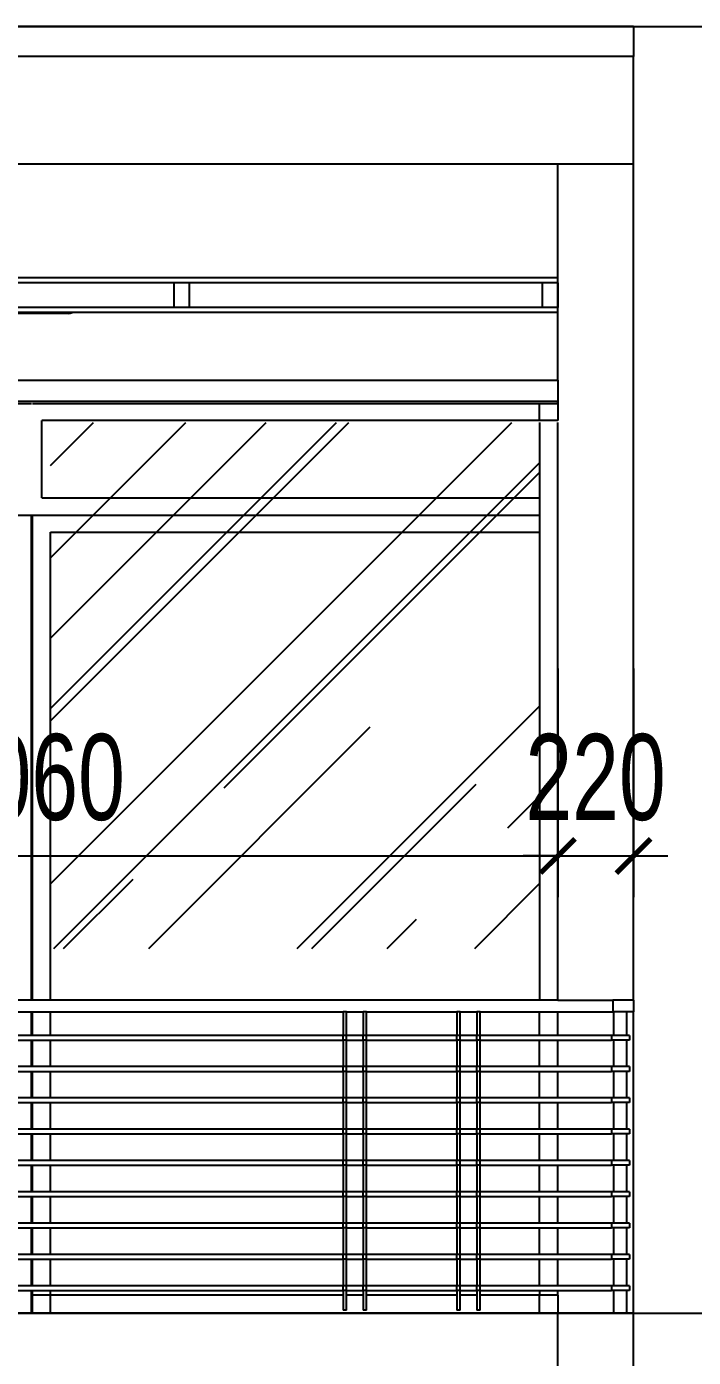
# Model space of a CAD drawing. Header units: inches. Extents: x 442278 to 842836, y -356313 to 59457.
# Drawn here: x 481750 to 483688, y 7218 to 11086 of the extents above; entities that cross this region are included whole.
import ezdxf

# ---------------------------------------------------------------- set-up
doc = ezdxf.new("R2010")
doc.units = ezdxf.units.IN
doc.header["$LTSCALE"] = 250
doc.header["$MEASUREMENT"] = 0
doc.layers.add('HACTH250', color=250, linetype='Continuous')
doc.layers.add('LA.DIM', color=251, linetype='Continuous')
doc.styles.add('AVANTH', font='')
doc.styles.add('S.STEXT', font='arial.ttf', dxfattribs={"width": 0.7})
doc.styles.get('AVANTH').set_extended_font_data('.VnAvantH')
doc.linetypes.add('TX', pattern='A,676.874288,-193.500228,["tx",AVANTH,S=240.510514,R=359.931402,X=0,Y=-131.162874],-560.72896,746.79278', length=2177.896256)
doc.dimstyles.new('S.DIM100', dxfattribs={"dimtxt": 250, "dimasz": 100, "dimexe": 120, "dimexo": 0, "dimgap": 100, "dimtad": 1, "dimdec": 0, "dimzin": 13, "dimdsep": 46, "dimtxsty": 'S.STEXT', "dimblk": 'ARCHTICK', "dimblk1": 'ARCHTICK', "dimcen": 0, "dimdle": 100, "dimclrd": 251, "dimclre": 251, "dimclrt": 60, "dimadec": 0, "dimazin": 0, "dimtfac": 1, "dimtdec": 0, "dimtix": 1, "dimtmove": 2, "dimatfit": 3, "dimfxl": 1, "dimtolj": 1, "dimtzin": 13, "dimarcsym": 0})

# ---------------------------------------------------------------- blocks, each defined once
blk = doc.blocks.new('_ArchTick')
at = {"color": 0, "linetype": 'ByBlock', "const_width": 0.15}
blk.add_lwpolyline([(-0.5, -0.5), (0.5, 0.5)], dxfattribs=at)
blk = doc.blocks.new('*D451')
at = {"layer": 'DEFPOINTS', "color": 0, "transparency": 16777216}
for p in [(480233.5, 9220.3), (483293.5, 9220.3), (483293.5, 8675.5)]:
    blk.add_point(p, dxfattribs=at)
at = {"layer": 'LA.DIM', "color": 251, "lineweight": -2, "transparency": 16777216}
for p, q in [((480233.5, 9220.3), (480233.5, 8555.5)), ((483293.5, 9220.3), (483293.5, 8555.5)), ((480133.5, 8675.5), (483393.5, 8675.5))]:
    blk.add_line(p, q, dxfattribs=at)
at = {"layer": 'LA.DIM', "color": 251, "lineweight": -2, "transparency": 16777216, "xscale": 100, "yscale": 100, "zscale": 100, "rotation": 180}
blk.add_blockref('_ArchTick', (480233.5, 8675.5), dxfattribs=at)
at = {"layer": 'LA.DIM', "color": 251, "lineweight": -2, "transparency": 16777216, "xscale": 100, "yscale": 100, "zscale": 100}
blk.add_blockref('_ArchTick', (483293.5, 8675.5), dxfattribs=at)
at = {"layer": 'LA.DIM', "color": 60, "transparency": 16777216, "insert": (481763.5, 8903.3), "char_height": 250, "attachment_point": 5, "style": 'S.STEXT'}
blk.add_mtext('\\A1;3060', dxfattribs=at)
blk = doc.blocks.new('*D452')
at = {"layer": 'DEFPOINTS', "color": 0, "transparency": 16777216}
for p in [(483293.5, 9220.3), (483513.5, 9220.3), (483513.5, 8675.5)]:
    blk.add_point(p, dxfattribs=at)
at = {"layer": 'LA.DIM', "color": 251, "lineweight": -2, "transparency": 16777216}
for p, q in [((483293.5, 9220.3), (483293.5, 8555.5)), ((483513.5, 9220.3), (483513.5, 8555.5)), ((483293.5, 8675.5), (483193.5, 8675.5)), ((483293.5, 8675.5), (483513.5, 8675.5)), ((483513.5, 8675.5), (483613.5, 8675.5))]:
    blk.add_line(p, q, dxfattribs=at)
at = {"layer": 'LA.DIM', "color": 251, "lineweight": -2, "transparency": 16777216, "xscale": 100, "yscale": 100, "zscale": 100}
blk.add_blockref('_ArchTick', (483293.5, 8675.5), dxfattribs=at)
at = {"layer": 'LA.DIM', "color": 251, "lineweight": -2, "transparency": 16777216, "xscale": 100, "yscale": 100, "zscale": 100, "rotation": 180}
blk.add_blockref('_ArchTick', (483513.5, 8675.5), dxfattribs=at)
at = {"layer": 'LA.DIM', "color": 60, "transparency": 16777216, "insert": (483403.5, 8903.2), "char_height": 250, "attachment_point": 5, "style": 'S.STEXT'}
blk.add_mtext('\\A1;220', dxfattribs=at)

msp = doc.modelspace()

# ---------------------------------------------------------------- hatches: boundary and pattern name
at = {"layer": 'HACTH250', "linetype": 'TX'}
h = msp.add_hatch(dxfattribs=at)
h.set_pattern_fill('AR-RROOF', color=256, scale=500, angle=45, style=0)
h.set_pattern_definition([(45, (207156.4, 51224.74), (424.2641, 1131.37085), [7500, -1000, 2500, -500]), (45, (207449.85, 51871.74), (-823.7794, 116.6726), [1500, -165, 3000, -375]), (45, (207032.66, 51702.04), (1601.59686, 2075.3584), [4000, -700, 2000, -500])])
h.paths.add_polyline_path([(483240.84, 8406.39), (483240.84, 9935.42), (481819.21, 9935.42), (481819.21, 8406.39)])

# ---------------------------------------------------------------- linework, layer by layer
for p, q in [((483513.53, 11086.39), (479013.53, 11086.39)), ((483513.53, 11086.39), (483513.53, 10999.39)), ((483513.53, 10999.39), (479013.53, 10999.39)), ((483513.53, 10686.39), (483513.53, 10999.39)), ((483293.53, 10686.39), (480233.53, 10686.39)), ((483293.53, 10110.5), (483293.53, 10686.39)), ((483513.53, 10686.39), (483293.53, 10686.39)), ((483513.53, 8256.39), (483513.53, 10686.39)), ((482178.27, 10341.91), (480220.05, 10341.91)), ((483293.53, 10355.91), (480233.53, 10355.91)), ((482178.27, 10269.91), (482178.27, 10341.91)), ((482222.14, 10341.91), (482178.27, 10341.91)), ((482222.14, 10341.91), (482222.14, 10269.91)), ((483249.66, 10341.91), (482222.14, 10341.91)), ((483249.66, 10269.91), (483249.66, 10341.91)), ((483293.53, 10341.91), (483249.66, 10341.91)), ((483293.53, 10341.91), (483293.53, 10355.91)), ((483293.53, 10341.91), (483293.53, 10269.91)), ((482178.27, 10269.91), (480220.05, 10269.91)), ((481600.15, 10255.91), (481884.32, 10255.91)), ((481870.29, 10252.04), (481614.17, 10252.04)), ((481870.29, 10252.04), (481876.25, 10253.4)), ((481876.25, 10253.4), (481882.11, 10255.12)), ((481882.11, 10255.12), (481884.32, 10255.91)), ((481884.32, 10255.91), (483293.53, 10255.91)), ((482222.14, 10269.91), (482178.27, 10269.91)), ((483249.66, 10269.91), (482222.14, 10269.91)), ((483293.53, 10269.91), (483249.66, 10269.91)), ((483293.53, 10255.91), (483293.53, 10269.91)), ((483293.53, 10058.34), (483293.53, 10160.5)), ((480233.53, 10058.34), (483293.53, 10058.34)), ((483293.53, 10058.34), (483293.53, 9971.34)), ((483293.53, 9996.39), (480233.53, 9996.39)), ((480233.53, 9991.21), (481764.41, 9991.21)), ((481766.52, 9991.21), (481819.21, 9991.21)), ((481819.21, 9991.21), (483240.84, 9991.21)), ((483240.84, 9941.1), (483240.84, 9991.21)), ((483240.84, 9991.21), (483293.53, 9991.21)), ((483293.53, 9991.21), (483293.53, 9996.39)), ((483293.53, 9991.21), (483293.53, 9941.1)), ((481794.21, 9716.39), (481794.21, 9941.1)), ((481819.21, 9941.1), (481794.21, 9941.1)), ((483240.84, 9941.1), (481819.21, 9941.1)), ((483293.53, 9941.1), (483240.84, 9941.1)), ((483240.84, 9935.42), (483240.84, 8256.39)), ((483293.53, 8256.39), (483293.53, 9935.42)), ((481764.41, 8256.39), (481764.41, 9666.39)), ((481766.52, 8256.39), (481766.52, 9666.39)), ((481819.21, 8256.39), (481819.21, 9616.39)), ((481764.41, 8256.39), (481710.27, 8256.39)), ((481766.52, 8256.39), (481764.41, 8256.39)), ((481819.21, 8256.39), (481766.52, 8256.39)), ((483240.84, 8256.39), (481819.21, 8256.39)), ((483293.53, 8256.39), (483240.84, 8256.39)), ((483293.53, 8256.39), (483453.86, 8256.39)), ((483453.86, 8256.39), (483453.86, 8222.26)), ((483513.53, 8256.39), (483453.86, 8256.39)), ((483513.53, 8256.39), (483513.53, 8222.26)), ((481710.27, 8222.26), (481764.41, 8222.26)), ((481764.41, 8154.01), (481764.41, 8222.26)), ((481764.41, 8222.26), (481766.52, 8222.26)), ((481766.52, 8154.01), (481766.52, 8222.26)), ((481766.52, 8222.26), (481819.21, 8222.26)), ((481819.21, 8154.01), (481819.21, 8222.26)), ((481819.21, 8222.26), (482669.58, 8222.26)), ((482669.58, 8222.26), (482669.58, 8154.01)), ((482679.3, 8222.26), (482669.58, 8222.26)), ((482679.3, 8222.26), (482727.9, 8222.26)), ((482679.3, 8154.01), (482679.3, 8222.26)), ((482727.9, 8222.26), (482727.9, 8154.01)), ((482737.62, 8222.26), (482727.9, 8222.26)), ((482737.62, 8222.26), (483000.2, 8222.26)), ((482737.62, 8154.01), (482737.62, 8222.26)), ((483000.2, 8222.26), (483000.2, 8154.01)), ((483009.92, 8222.26), (483000.2, 8222.26)), ((483009.92, 8222.26), (483058.52, 8222.26)), ((483009.92, 8154.01), (483009.92, 8222.26)), ((483058.52, 8222.26), (483058.52, 8154.01)), ((483068.24, 8222.26), (483058.52, 8222.26)), ((483068.24, 8222.26), (483240.84, 8222.26)), ((483068.24, 8154.01), (483068.24, 8222.26)), ((483240.84, 8154.01), (483240.84, 8222.26)), ((483240.84, 8222.26), (483293.53, 8222.26)), ((483293.53, 8154.01), (483293.53, 8222.26)), ((483293.53, 8222.26), (483453.86, 8222.26)), ((483455.22, 8222.26), (483453.86, 8222.26)), ((483455.22, 8222.26), (483455.22, 8154.01)), ((483494.1, 8222.26), (483455.22, 8222.26)), ((483494.1, 8154.01), (483494.1, 8222.26)), ((483513.53, 8222.26), (483494.1, 8222.26)), ((483513.53, 7346.39), (483513.53, 8222.26)), ((481764.41, 8154.01), (481710.27, 8154.01)), ((481710.27, 8140.36), (481764.41, 8140.36)), ((481766.52, 8154.01), (481764.41, 8154.01)), ((481764.41, 8063.01), (481764.41, 8140.36)), ((481764.41, 8140.36), (481766.52, 8140.36)), ((481819.21, 8154.01), (481766.52, 8154.01)), ((481766.52, 8063.01), (481766.52, 8140.36)), ((481766.52, 8140.36), (481819.21, 8140.36)), ((482669.58, 8154.01), (481819.21, 8154.01)), ((481819.21, 8063.01), (481819.21, 8140.36)), ((481819.21, 8140.36), (482669.58, 8140.36)), ((482679.3, 8154.01), (482669.58, 8154.01)), ((482669.58, 8140.36), (482669.58, 8154.01)), ((482669.58, 8140.36), (482669.58, 8063.01)), ((482679.3, 8140.36), (482669.58, 8140.36)), ((482727.9, 8154.01), (482679.3, 8154.01)), ((482679.3, 8140.36), (482679.3, 8154.01)), ((482679.3, 8140.36), (482727.9, 8140.36)), ((482679.3, 8063.01), (482679.3, 8140.36)), ((482737.62, 8154.01), (482727.9, 8154.01)), ((482727.9, 8140.36), (482727.9, 8154.01)), ((482727.9, 8140.36), (482727.9, 8063.01)), ((482737.62, 8140.36), (482727.9, 8140.36)), ((483000.2, 8154.01), (482737.62, 8154.01)), ((482737.62, 8140.36), (482737.62, 8154.01)), ((482737.62, 8140.36), (483000.2, 8140.36)), ((482737.62, 8063.01), (482737.62, 8140.36)), ((483009.92, 8154.01), (483000.2, 8154.01)), ((483000.2, 8140.36), (483000.2, 8154.01)), ((483000.2, 8140.36), (483000.2, 8063.01)), ((483009.92, 8140.36), (483000.2, 8140.36)), ((483058.52, 8154.01), (483009.92, 8154.01)), ((483009.92, 8140.36), (483009.92, 8154.01)), ((483009.92, 8140.36), (483058.52, 8140.36)), ((483009.92, 8063.01), (483009.92, 8140.36)), ((483068.24, 8154.01), (483058.52, 8154.01)), ((483058.52, 8140.36), (483058.52, 8154.01)), ((483058.52, 8140.36), (483058.52, 8063.01)), ((483068.24, 8140.36), (483058.52, 8140.36)), ((483240.84, 8154.01), (483068.24, 8154.01)), ((483068.24, 8140.36), (483068.24, 8154.01)), ((483068.24, 8140.36), (483240.84, 8140.36)), ((483068.24, 8063.01), (483068.24, 8140.36)), ((483293.53, 8154.01), (483240.84, 8154.01)), ((483240.84, 8063.01), (483240.84, 8140.36)), ((483240.84, 8140.36), (483293.53, 8140.36)), ((483449.64, 8154.01), (483293.53, 8154.01)), ((483293.53, 8063.01), (483293.53, 8140.36)), ((483293.53, 8140.36), (483449.64, 8140.36)), ((483449.64, 8154.01), (483449.64, 8140.36)), ((483455.22, 8154.01), (483449.64, 8154.01)), ((483455.22, 8140.36), (483449.64, 8140.36)), ((483494.1, 8154.01), (483455.22, 8154.01)), ((483455.22, 8140.36), (483455.22, 8063.01)), ((483494.1, 8140.36), (483455.22, 8140.36)), ((483501.87, 8154.01), (483494.1, 8154.01)), ((483494.1, 8063.01), (483494.1, 8140.36)), ((483501.87, 8140.36), (483494.1, 8140.36)), ((483501.87, 8154.01), (483501.87, 8140.36)), ((481764.41, 8063.01), (481710.27, 8063.01)), ((481710.27, 8049.36), (481764.41, 8049.36)), ((481766.52, 8063.01), (481764.41, 8063.01)), ((481764.41, 7972.01), (481764.41, 8049.36)), ((481764.41, 8049.36), (481766.52, 8049.36)), ((481819.21, 8063.01), (481766.52, 8063.01)), ((481766.52, 7972.01), (481766.52, 8049.36)), ((481766.52, 8049.36), (481819.21, 8049.36)), ((482669.58, 8063.01), (481819.21, 8063.01)), ((481819.21, 7972.01), (481819.21, 8049.36)), ((481819.21, 8049.36), (482669.58, 8049.36)), ((482669.58, 8049.36), (482669.58, 8063.01)), ((482679.3, 8063.01), (482669.58, 8063.01)), ((482669.58, 8049.36), (482669.58, 7972.01)), ((482679.3, 8049.36), (482669.58, 8049.36)), ((482727.9, 8063.01), (482679.3, 8063.01)), ((482679.3, 8049.36), (482679.3, 8063.01)), ((482679.3, 8049.36), (482727.9, 8049.36)), ((482679.3, 7972.01), (482679.3, 8049.36)), ((482727.9, 8049.36), (482727.9, 8063.01)), ((482737.62, 8063.01), (482727.9, 8063.01)), ((482727.9, 8049.36), (482727.9, 7972.01)), ((482737.62, 8049.36), (482727.9, 8049.36)), ((483000.2, 8063.01), (482737.62, 8063.01)), ((482737.62, 8049.36), (482737.62, 8063.01)), ((482737.62, 8049.36), (483000.2, 8049.36)), ((482737.62, 7972.01), (482737.62, 8049.36)), ((483000.2, 8049.36), (483000.2, 8063.01)), ((483009.92, 8063.01), (483000.2, 8063.01)), ((483000.2, 8049.36), (483000.2, 7972.01)), ((483009.92, 8049.36), (483000.2, 8049.36)), ((483058.52, 8063.01), (483009.92, 8063.01)), ((483009.92, 8049.36), (483009.92, 8063.01)), ((483009.92, 8049.36), (483058.52, 8049.36)), ((483009.92, 7972.01), (483009.92, 8049.36)), ((483058.52, 8049.36), (483058.52, 8063.01)), ((483068.24, 8063.01), (483058.52, 8063.01)), ((483058.52, 8049.36), (483058.52, 7972.01)), ((483068.24, 8049.36), (483058.52, 8049.36)), ((483240.84, 8063.01), (483068.24, 8063.01)), ((483068.24, 8049.36), (483068.24, 8063.01)), ((483068.24, 8049.36), (483240.84, 8049.36)), ((483068.24, 7972.01), (483068.24, 8049.36)), ((483293.53, 8063.01), (483240.84, 8063.01)), ((483240.84, 7972.01), (483240.84, 8049.36)), ((483240.84, 8049.36), (483293.53, 8049.36)), ((483449.64, 8063.01), (483293.53, 8063.01)), ((483293.53, 7972.01), (483293.53, 8049.36)), ((483293.53, 8049.36), (483449.64, 8049.36)), ((483449.64, 8063.01), (483449.64, 8049.36)), ((483455.22, 8063.01), (483449.64, 8063.01)), ((483455.22, 8049.36), (483449.64, 8049.36)), ((483494.1, 8063.01), (483455.22, 8063.01)), ((483455.22, 8049.36), (483455.22, 7972.01)), ((483494.1, 8049.36), (483455.22, 8049.36)), ((483501.87, 8063.01), (483494.1, 8063.01)), ((483494.1, 7972.01), (483494.1, 8049.36)), ((483501.87, 8049.36), (483494.1, 8049.36)), ((483501.87, 8063.01), (483501.87, 8049.36)), ((481764.41, 7972.01), (481710.27, 7972.01)), ((481766.52, 7972.01), (481764.41, 7972.01)), ((481819.21, 7972.01), (481766.52, 7972.01)), ((482669.58, 7972.01), (481819.21, 7972.01)), ((482669.58, 7958.36), (482669.58, 7972.01)), ((482679.3, 7972.01), (482669.58, 7972.01)), ((482727.9, 7972.01), (482679.3, 7972.01)), ((482679.3, 7958.36), (482679.3, 7972.01)), ((482727.9, 7958.36), (482727.9, 7972.01)), ((482737.62, 7972.01), (482727.9, 7972.01)), ((483000.2, 7972.01), (482737.62, 7972.01)), ((482737.62, 7958.36), (482737.62, 7972.01)), ((483000.2, 7958.36), (483000.2, 7972.01)), ((483009.92, 7972.01), (483000.2, 7972.01)), ((483058.52, 7972.01), (483009.92, 7972.01)), ((483009.92, 7958.36), (483009.92, 7972.01)), ((483058.52, 7958.36), (483058.52, 7972.01)), ((483068.24, 7972.01), (483058.52, 7972.01)), ((483240.84, 7972.01), (483068.24, 7972.01)), ((483068.24, 7958.36), (483068.24, 7972.01)), ((483293.53, 7972.01), (483240.84, 7972.01)), ((483449.64, 7972.01), (483293.53, 7972.01)), ((483449.64, 7972.01), (483449.64, 7958.36)), ((483455.22, 7972.01), (483449.64, 7972.01)), ((483494.1, 7972.01), (483455.22, 7972.01)), ((483501.87, 7972.01), (483494.1, 7972.01)), ((483501.87, 7972.01), (483501.87, 7958.36)), ((481710.27, 7958.36), (481764.41, 7958.36)), ((481764.41, 7881.01), (481764.41, 7958.36)), ((481764.41, 7958.36), (481766.52, 7958.36)), ((481766.52, 7881.01), (481766.52, 7958.36)), ((481766.52, 7958.36), (481819.21, 7958.36)), ((481819.21, 7881.01), (481819.21, 7958.36)), ((481819.21, 7958.36), (482669.58, 7958.36)), ((482669.58, 7958.36), (482669.58, 7881.01)), ((482679.3, 7958.36), (482669.58, 7958.36)), ((482679.3, 7958.36), (482727.9, 7958.36)), ((482679.3, 7881.01), (482679.3, 7958.36)), ((482727.9, 7958.36), (482727.9, 7881.01)), ((482737.62, 7958.36), (482727.9, 7958.36)), ((482737.62, 7958.36), (483000.2, 7958.36)), ((482737.62, 7881.01), (482737.62, 7958.36)), ((483000.2, 7958.36), (483000.2, 7881.01)), ((483009.92, 7958.36), (483000.2, 7958.36)), ((483009.92, 7958.36), (483058.52, 7958.36)), ((483009.92, 7881.01), (483009.92, 7958.36)), ((483058.52, 7958.36), (483058.52, 7881.01)), ((483068.24, 7958.36), (483058.52, 7958.36)), ((483068.24, 7958.36), (483240.84, 7958.36)), ((483068.24, 7881.01), (483068.24, 7958.36)), ((483240.84, 7881.01), (483240.84, 7958.36)), ((483240.84, 7958.36), (483293.53, 7958.36)), ((483293.53, 7881.01), (483293.53, 7958.36)), ((483293.53, 7958.36), (483449.64, 7958.36)), ((483455.22, 7958.36), (483449.64, 7958.36)), ((483455.22, 7958.36), (483455.22, 7881.01)), ((483494.1, 7958.36), (483455.22, 7958.36)), ((483494.1, 7881.01), (483494.1, 7958.36)), ((483501.87, 7958.36), (483494.1, 7958.36)), ((481764.41, 7881.01), (481710.27, 7881.01)), ((481710.27, 7867.36), (481764.41, 7867.36)), ((481766.52, 7881.01), (481764.41, 7881.01)), ((481764.41, 7790.01), (481764.41, 7867.36)), ((481764.41, 7867.36), (481766.52, 7867.36)), ((481819.21, 7881.01), (481766.52, 7881.01)), ((481766.52, 7790.01), (481766.52, 7867.36)), ((481766.52, 7867.36), (481819.21, 7867.36)), ((482669.58, 7881.01), (481819.21, 7881.01)), ((481819.21, 7790.01), (481819.21, 7867.36)), ((481819.21, 7867.36), (482669.58, 7867.36)), ((482669.58, 7867.36), (482669.58, 7881.01)), ((482679.3, 7881.01), (482669.58, 7881.01)), ((482669.58, 7867.36), (482669.58, 7790.01)), ((482679.3, 7867.36), (482669.58, 7867.36)), ((482727.9, 7881.01), (482679.3, 7881.01)), ((482679.3, 7867.36), (482679.3, 7881.01)), ((482679.3, 7867.36), (482727.9, 7867.36)), ((482679.3, 7790.01), (482679.3, 7867.36)), ((482727.9, 7867.36), (482727.9, 7881.01)), ((482737.62, 7881.01), (482727.9, 7881.01)), ((482727.9, 7867.36), (482727.9, 7790.01)), ((482737.62, 7867.36), (482727.9, 7867.36)), ((483000.2, 7881.01), (482737.62, 7881.01)), ((482737.62, 7867.36), (482737.62, 7881.01)), ((482737.62, 7867.36), (483000.2, 7867.36)), ((482737.62, 7790.01), (482737.62, 7867.36)), ((483000.2, 7867.36), (483000.2, 7881.01)), ((483009.92, 7881.01), (483000.2, 7881.01)), ((483000.2, 7867.36), (483000.2, 7790.01)), ((483009.92, 7867.36), (483000.2, 7867.36)), ((483058.52, 7881.01), (483009.92, 7881.01)), ((483009.92, 7867.36), (483009.92, 7881.01)), ((483009.92, 7867.36), (483058.52, 7867.36)), ((483009.92, 7790.01), (483009.92, 7867.36)), ((483058.52, 7867.36), (483058.52, 7881.01)), ((483068.24, 7881.01), (483058.52, 7881.01)), ((483058.52, 7867.36), (483058.52, 7790.01)), ((483068.24, 7867.36), (483058.52, 7867.36)), ((483240.84, 7881.01), (483068.24, 7881.01)), ((483068.24, 7867.36), (483068.24, 7881.01)), ((483068.24, 7867.36), (483240.84, 7867.36)), ((483068.24, 7790.01), (483068.24, 7867.36)), ((483293.53, 7881.01), (483240.84, 7881.01)), ((483240.84, 7790.01), (483240.84, 7867.36)), ((483240.84, 7867.36), (483293.53, 7867.36)), ((483449.64, 7881.01), (483293.53, 7881.01)), ((483293.53, 7790.01), (483293.53, 7867.36)), ((483293.53, 7867.36), (483449.64, 7867.36)), ((483449.64, 7881.01), (483449.64, 7867.36)), ((483455.22, 7881.01), (483449.64, 7881.01)), ((483455.22, 7867.36), (483449.64, 7867.36)), ((483494.1, 7881.01), (483455.22, 7881.01)), ((483455.22, 7867.36), (483455.22, 7790.01)), ((483494.1, 7867.36), (483455.22, 7867.36)), ((483501.87, 7881.01), (483494.1, 7881.01)), ((483494.1, 7790.01), (483494.1, 7867.36)), ((483501.87, 7867.36), (483494.1, 7867.36)), ((483501.87, 7881.01), (483501.87, 7867.36)), ((481764.41, 7790.01), (481710.27, 7790.01)), ((481710.27, 7776.36), (481764.41, 7776.36)), ((481766.52, 7790.01), (481764.41, 7790.01)), ((481764.41, 7699.01), (481764.41, 7776.36)), ((481764.41, 7776.36), (481766.52, 7776.36)), ((481819.21, 7790.01), (481766.52, 7790.01)), ((481766.52, 7699.01), (481766.52, 7776.36)), ((481766.52, 7776.36), (481819.21, 7776.36)), ((482669.58, 7790.01), (481819.21, 7790.01)), ((481819.21, 7699.01), (481819.21, 7776.36)), ((481819.21, 7776.36), (482669.58, 7776.36)), ((482669.58, 7776.36), (482669.58, 7790.01)), ((482679.3, 7790.01), (482669.58, 7790.01)), ((482669.58, 7776.36), (482669.58, 7699.01)), ((482679.3, 7776.36), (482669.58, 7776.36)), ((482727.9, 7790.01), (482679.3, 7790.01)), ((482679.3, 7776.36), (482679.3, 7790.01)), ((482679.3, 7776.36), (482727.9, 7776.36)), ((482679.3, 7699.01), (482679.3, 7776.36)), ((482727.9, 7776.36), (482727.9, 7790.01)), ((482737.62, 7790.01), (482727.9, 7790.01)), ((482727.9, 7776.36), (482727.9, 7699.01)), ((482737.62, 7776.36), (482727.9, 7776.36)), ((483000.2, 7790.01), (482737.62, 7790.01)), ((482737.62, 7776.36), (482737.62, 7790.01)), ((482737.62, 7776.36), (483000.2, 7776.36)), ((482737.62, 7699.01), (482737.62, 7776.36)), ((483000.2, 7776.36), (483000.2, 7790.01)), ((483009.92, 7790.01), (483000.2, 7790.01)), ((483000.2, 7776.36), (483000.2, 7699.01)), ((483009.92, 7776.36), (483000.2, 7776.36)), ((483058.52, 7790.01), (483009.92, 7790.01)), ((483009.92, 7776.36), (483009.92, 7790.01)), ((483009.92, 7776.36), (483058.52, 7776.36)), ((483009.92, 7699.01), (483009.92, 7776.36)), ((483058.52, 7776.36), (483058.52, 7790.01)), ((483068.24, 7790.01), (483058.52, 7790.01)), ((483058.52, 7776.36), (483058.52, 7699.01)), ((483068.24, 7776.36), (483058.52, 7776.36)), ((483240.84, 7790.01), (483068.24, 7790.01)), ((483068.24, 7776.36), (483068.24, 7790.01)), ((483068.24, 7776.36), (483240.84, 7776.36)), ((483068.24, 7699.01), (483068.24, 7776.36)), ((483293.53, 7790.01), (483240.84, 7790.01)), ((483240.84, 7699.01), (483240.84, 7776.36)), ((483240.84, 7776.36), (483293.53, 7776.36)), ((483449.64, 7790.01), (483293.53, 7790.01)), ((483293.53, 7699.01), (483293.53, 7776.36)), ((483293.53, 7776.36), (483449.64, 7776.36)), ((483449.64, 7790.01), (483449.64, 7776.36)), ((483455.22, 7790.01), (483449.64, 7790.01)), ((483455.22, 7776.36), (483449.64, 7776.36)), ((483494.1, 7790.01), (483455.22, 7790.01)), ((483455.22, 7776.36), (483455.22, 7699.01)), ((483494.1, 7776.36), (483455.22, 7776.36)), ((483501.87, 7790.01), (483494.1, 7790.01)), ((483494.1, 7699.01), (483494.1, 7776.36)), ((483501.87, 7776.36), (483494.1, 7776.36)), ((483501.87, 7790.01), (483501.87, 7776.36)), ((481764.41, 7699.01), (481710.27, 7699.01)), ((481766.52, 7699.01), (481764.41, 7699.01)), ((481819.21, 7699.01), (481766.52, 7699.01)), ((482669.58, 7699.01), (481819.21, 7699.01)), ((482669.58, 7685.36), (482669.58, 7699.01)), ((482679.3, 7699.01), (482669.58, 7699.01)), ((482727.9, 7699.01), (482679.3, 7699.01)), ((482679.3, 7685.36), (482679.3, 7699.01)), ((482727.9, 7685.36), (482727.9, 7699.01)), ((482737.62, 7699.01), (482727.9, 7699.01)), ((483000.2, 7699.01), (482737.62, 7699.01)), ((482737.62, 7685.36), (482737.62, 7699.01)), ((483000.2, 7685.36), (483000.2, 7699.01)), ((483009.92, 7699.01), (483000.2, 7699.01)), ((483058.52, 7699.01), (483009.92, 7699.01)), ((483009.92, 7685.36), (483009.92, 7699.01)), ((483058.52, 7685.36), (483058.52, 7699.01)), ((483068.24, 7699.01), (483058.52, 7699.01)), ((483240.84, 7699.01), (483068.24, 7699.01)), ((483068.24, 7685.36), (483068.24, 7699.01)), ((483293.53, 7699.01), (483240.84, 7699.01)), ((483449.64, 7699.01), (483293.53, 7699.01)), ((483449.64, 7699.01), (483449.64, 7685.36)), ((483455.22, 7699.01), (483449.64, 7699.01)), ((483494.1, 7699.01), (483455.22, 7699.01)), ((483501.87, 7699.01), (483494.1, 7699.01)), ((483501.87, 7699.01), (483501.87, 7685.36)), ((481710.27, 7685.36), (481764.41, 7685.36)), ((481764.41, 7608.01), (481764.41, 7685.36)), ((481764.41, 7685.36), (481766.52, 7685.36)), ((481766.52, 7608.01), (481766.52, 7685.36)), ((481766.52, 7685.36), (481819.21, 7685.36)), ((481819.21, 7608.01), (481819.21, 7685.36)), ((481819.21, 7685.36), (482669.58, 7685.36)), ((482669.58, 7685.36), (482669.58, 7608.01)), ((482679.3, 7685.36), (482669.58, 7685.36)), ((482679.3, 7685.36), (482727.9, 7685.36)), ((482679.3, 7608.01), (482679.3, 7685.36)), ((482727.9, 7685.36), (482727.9, 7608.01)), ((482737.62, 7685.36), (482727.9, 7685.36)), ((482737.62, 7685.36), (483000.2, 7685.36)), ((482737.62, 7608.01), (482737.62, 7685.36)), ((483000.2, 7685.36), (483000.2, 7608.01)), ((483009.92, 7685.36), (483000.2, 7685.36)), ((483009.92, 7685.36), (483058.52, 7685.36)), ((483009.92, 7608.01), (483009.92, 7685.36)), ((483058.52, 7685.36), (483058.52, 7608.01)), ((483068.24, 7685.36), (483058.52, 7685.36)), ((483068.24, 7685.36), (483240.84, 7685.36)), ((483068.24, 7608.01), (483068.24, 7685.36)), ((483240.84, 7608.01), (483240.84, 7685.36)), ((483240.84, 7685.36), (483293.53, 7685.36)), ((483293.53, 7608.01), (483293.53, 7685.36)), ((483293.53, 7685.36), (483449.64, 7685.36)), ((483455.22, 7685.36), (483449.64, 7685.36)), ((483455.22, 7685.36), (483455.22, 7608.01)), ((483494.1, 7685.36), (483455.22, 7685.36)), ((483494.1, 7608.01), (483494.1, 7685.36)), ((483501.87, 7685.36), (483494.1, 7685.36)), ((481764.41, 7608.01), (481710.27, 7608.01)), ((481710.27, 7594.36), (481764.41, 7594.36)), ((481766.52, 7608.01), (481764.41, 7608.01)), ((481764.41, 7517.01), (481764.41, 7594.36)), ((481764.41, 7594.36), (481766.52, 7594.36)), ((481819.21, 7608.01), (481766.52, 7608.01)), ((481766.52, 7517.01), (481766.52, 7594.36)), ((481766.52, 7594.36), (481819.21, 7594.36)), ((482669.58, 7608.01), (481819.21, 7608.01)), ((481819.21, 7517.01), (481819.21, 7594.36)), ((481819.21, 7594.36), (482669.58, 7594.36)), ((482669.58, 7594.36), (482669.58, 7608.01)), ((482679.3, 7608.01), (482669.58, 7608.01)), ((482669.58, 7594.36), (482669.58, 7517.01)), ((482679.3, 7594.36), (482669.58, 7594.36)), ((482727.9, 7608.01), (482679.3, 7608.01)), ((482679.3, 7594.36), (482679.3, 7608.01)), ((482679.3, 7594.36), (482727.9, 7594.36)), ((482679.3, 7517.01), (482679.3, 7594.36)), ((482727.9, 7594.36), (482727.9, 7608.01)), ((482737.62, 7608.01), (482727.9, 7608.01)), ((482727.9, 7594.36), (482727.9, 7517.01)), ((482737.62, 7594.36), (482727.9, 7594.36)), ((483000.2, 7608.01), (482737.62, 7608.01)), ((482737.62, 7594.36), (482737.62, 7608.01)), ((482737.62, 7594.36), (483000.2, 7594.36)), ((482737.62, 7517.01), (482737.62, 7594.36)), ((483000.2, 7594.36), (483000.2, 7608.01)), ((483009.92, 7608.01), (483000.2, 7608.01)), ((483000.2, 7594.36), (483000.2, 7517.01)), ((483009.92, 7594.36), (483000.2, 7594.36)), ((483058.52, 7608.01), (483009.92, 7608.01)), ((483009.92, 7594.36), (483009.92, 7608.01)), ((483009.92, 7594.36), (483058.52, 7594.36)), ((483009.92, 7517.01), (483009.92, 7594.36)), ((483058.52, 7594.36), (483058.52, 7608.01)), ((483068.24, 7608.01), (483058.52, 7608.01)), ((483058.52, 7594.36), (483058.52, 7517.01)), ((483068.24, 7594.36), (483058.52, 7594.36)), ((483240.84, 7608.01), (483068.24, 7608.01)), ((483068.24, 7594.36), (483068.24, 7608.01)), ((483068.24, 7594.36), (483240.84, 7594.36)), ((483068.24, 7517.01), (483068.24, 7594.36)), ((483293.53, 7608.01), (483240.84, 7608.01)), ((483240.84, 7517.01), (483240.84, 7594.36)), ((483240.84, 7594.36), (483293.53, 7594.36)), ((483449.64, 7608.01), (483293.53, 7608.01)), ((483293.53, 7517.01), (483293.53, 7594.36)), ((483293.53, 7594.36), (483449.64, 7594.36)), ((483449.64, 7608.01), (483449.64, 7594.36)), ((483455.22, 7608.01), (483449.64, 7608.01)), ((483455.22, 7594.36), (483449.64, 7594.36)), ((483494.1, 7608.01), (483455.22, 7608.01)), ((483455.22, 7594.36), (483455.22, 7517.01)), ((483494.1, 7594.36), (483455.22, 7594.36)), ((483501.87, 7608.01), (483494.1, 7608.01)), ((483494.1, 7517.01), (483494.1, 7594.36)), ((483501.87, 7594.36), (483494.1, 7594.36)), ((483501.87, 7608.01), (483501.87, 7594.36)), ((481764.41, 7517.01), (481710.27, 7517.01)), ((481766.52, 7517.01), (481764.41, 7517.01)), ((481819.21, 7517.01), (481766.52, 7517.01)), ((482669.58, 7517.01), (481819.21, 7517.01)), ((482669.58, 7503.36), (482669.58, 7517.01)), ((482679.3, 7517.01), (482669.58, 7517.01)), ((482727.9, 7517.01), (482679.3, 7517.01)), ((482679.3, 7503.36), (482679.3, 7517.01)), ((482727.9, 7503.36), (482727.9, 7517.01)), ((482737.62, 7517.01), (482727.9, 7517.01)), ((483000.2, 7517.01), (482737.62, 7517.01)), ((482737.62, 7503.36), (482737.62, 7517.01)), ((483000.2, 7503.36), (483000.2, 7517.01)), ((483009.92, 7517.01), (483000.2, 7517.01)), ((483058.52, 7517.01), (483009.92, 7517.01)), ((483009.92, 7503.36), (483009.92, 7517.01)), ((483058.52, 7503.36), (483058.52, 7517.01)), ((483068.24, 7517.01), (483058.52, 7517.01)), ((483240.84, 7517.01), (483068.24, 7517.01)), ((483068.24, 7503.36), (483068.24, 7517.01)), ((483293.53, 7517.01), (483240.84, 7517.01)), ((483449.64, 7517.01), (483293.53, 7517.01)), ((483449.64, 7517.01), (483449.64, 7503.36)), ((483455.22, 7517.01), (483449.64, 7517.01)), ((483494.1, 7517.01), (483455.22, 7517.01)), ((483501.87, 7517.01), (483494.1, 7517.01)), ((483501.87, 7517.01), (483501.87, 7503.36)), ((481710.27, 7503.36), (481764.41, 7503.36)), ((481764.41, 7426.01), (481764.41, 7503.36)), ((481764.41, 7503.36), (481766.52, 7503.36)), ((481766.52, 7426.01), (481766.52, 7503.36)), ((481766.52, 7503.36), (481819.21, 7503.36)), ((481819.21, 7426.01), (481819.21, 7503.36)), ((481819.21, 7503.36), (482669.58, 7503.36)), ((482669.58, 7503.36), (482669.58, 7426.01)), ((482679.3, 7503.36), (482669.58, 7503.36)), ((482679.3, 7503.36), (482727.9, 7503.36)), ((482679.3, 7426.01), (482679.3, 7503.36)), ((482727.9, 7503.36), (482727.9, 7426.01)), ((482737.62, 7503.36), (482727.9, 7503.36)), ((482737.62, 7503.36), (483000.2, 7503.36)), ((482737.62, 7426.01), (482737.62, 7503.36)), ((483000.2, 7503.36), (483000.2, 7426.01)), ((483009.92, 7503.36), (483000.2, 7503.36)), ((483009.92, 7503.36), (483058.52, 7503.36)), ((483009.92, 7426.01), (483009.92, 7503.36)), ((483058.52, 7503.36), (483058.52, 7426.01)), ((483068.24, 7503.36), (483058.52, 7503.36)), ((483068.24, 7503.36), (483240.84, 7503.36)), ((483068.24, 7426.01), (483068.24, 7503.36)), ((483240.84, 7426.01), (483240.84, 7503.36)), ((483240.84, 7503.36), (483293.53, 7503.36)), ((483293.53, 7426.01), (483293.53, 7503.36)), ((483293.53, 7503.36), (483449.64, 7503.36)), ((483455.22, 7503.36), (483449.64, 7503.36)), ((483455.22, 7503.36), (483455.22, 7426.01)), ((483494.1, 7503.36), (483455.22, 7503.36)), ((483494.1, 7426.01), (483494.1, 7503.36)), ((483501.87, 7503.36), (483494.1, 7503.36)), ((481764.41, 7426.01), (481710.27, 7426.01)), ((481710.27, 7412.36), (481764.41, 7412.36)), ((481766.52, 7426.01), (481764.41, 7426.01)), ((481764.41, 7398.35), (481764.41, 7412.36)), ((481764.41, 7412.36), (481766.52, 7412.36)), ((481766.52, 7398.35), (481764.41, 7398.35)), ((481764.41, 7346.39), (481764.41, 7398.35)), ((481819.21, 7426.01), (481766.52, 7426.01)), ((481766.52, 7398.35), (481766.52, 7412.36)), ((481766.52, 7412.36), (481819.21, 7412.36)), ((481766.52, 7346.39), (481766.52, 7398.35)), ((481819.21, 7398.35), (481766.52, 7398.35)), ((482669.58, 7426.01), (481819.21, 7426.01)), ((481819.21, 7398.35), (481819.21, 7412.36)), ((481819.21, 7412.36), (482669.58, 7412.36)), ((482669.58, 7398.35), (481819.21, 7398.35)), ((481819.21, 7346.39), (481819.21, 7398.35)), ((482669.58, 7412.36), (482669.58, 7426.01)), ((482679.3, 7426.01), (482669.58, 7426.01)), ((482669.58, 7412.36), (482669.58, 7398.35)), ((482679.3, 7412.36), (482669.58, 7412.36)), ((482669.58, 7398.35), (482669.58, 7355.49)), ((482727.9, 7426.01), (482679.3, 7426.01)), ((482679.3, 7412.36), (482679.3, 7426.01)), ((482679.3, 7412.36), (482727.9, 7412.36)), ((482679.3, 7398.35), (482679.3, 7412.36)), ((482727.9, 7398.35), (482679.3, 7398.35)), ((482679.3, 7355.49), (482679.3, 7398.35)), ((482727.9, 7412.36), (482727.9, 7426.01)), ((482737.62, 7426.01), (482727.9, 7426.01)), ((482727.9, 7412.36), (482727.9, 7398.35)), ((482737.62, 7412.36), (482727.9, 7412.36)), ((482727.9, 7398.35), (482727.9, 7355.49)), ((483000.2, 7426.01), (482737.62, 7426.01)), ((482737.62, 7412.36), (482737.62, 7426.01)), ((482737.62, 7412.36), (483000.2, 7412.36)), ((482737.62, 7398.35), (482737.62, 7412.36)), ((483000.2, 7398.35), (482737.62, 7398.35)), ((482737.62, 7355.49), (482737.62, 7398.35)), ((483000.2, 7412.36), (483000.2, 7426.01)), ((483009.92, 7426.01), (483000.2, 7426.01)), ((483000.2, 7412.36), (483000.2, 7398.35)), ((483009.92, 7412.36), (483000.2, 7412.36)), ((483000.2, 7398.35), (483000.2, 7355.49)), ((483058.52, 7426.01), (483009.92, 7426.01)), ((483009.92, 7412.36), (483009.92, 7426.01)), ((483009.92, 7412.36), (483058.52, 7412.36)), ((483009.92, 7398.35), (483009.92, 7412.36)), ((483058.52, 7398.35), (483009.92, 7398.35)), ((483009.92, 7355.49), (483009.92, 7398.35)), ((483058.52, 7412.36), (483058.52, 7426.01)), ((483068.24, 7426.01), (483058.52, 7426.01)), ((483058.52, 7412.36), (483058.52, 7398.35)), ((483068.24, 7412.36), (483058.52, 7412.36)), ((483058.52, 7398.35), (483058.52, 7355.49)), ((483240.84, 7426.01), (483068.24, 7426.01)), ((483068.24, 7412.36), (483068.24, 7426.01)), ((483068.24, 7412.36), (483240.84, 7412.36)), ((483068.24, 7398.35), (483068.24, 7412.36)), ((483240.84, 7398.35), (483068.24, 7398.35)), ((483068.24, 7355.49), (483068.24, 7398.35)), ((483293.53, 7426.01), (483240.84, 7426.01)), ((483240.84, 7412.36), (483240.84, 7398.35)), ((483240.84, 7412.36), (483293.53, 7412.36)), ((483240.84, 7346.39), (483240.84, 7398.35)), ((483293.53, 7398.35), (483240.84, 7398.35)), ((483449.64, 7426.01), (483293.53, 7426.01)), ((483293.53, 7398.35), (483293.53, 7412.36)), ((483293.53, 7412.36), (483449.64, 7412.36)), ((483293.53, 7398.35), (483293.53, 7346.39)), ((483449.64, 7426.01), (483449.64, 7412.36)), ((483455.22, 7426.01), (483449.64, 7426.01)), ((483455.22, 7412.36), (483449.64, 7412.36)), ((483494.1, 7426.01), (483455.22, 7426.01)), ((483455.22, 7412.36), (483455.22, 7346.39)), ((483494.1, 7412.36), (483455.22, 7412.36)), ((483501.87, 7426.01), (483494.1, 7426.01)), ((483494.1, 7346.39), (483494.1, 7412.36)), ((483501.87, 7412.36), (483494.1, 7412.36)), ((483501.87, 7426.01), (483501.87, 7412.36)), ((482679.3, 7355.49), (482669.58, 7355.49)), ((482737.62, 7355.49), (482727.9, 7355.49)), ((483009.92, 7355.49), (483000.2, 7355.49)), ((483068.24, 7355.49), (483058.52, 7355.49)), ((481764.41, 7346.39), (480297.27, 7346.39)), ((481766.52, 7346.39), (481764.41, 7346.39)), ((481819.21, 7346.39), (481766.52, 7346.39)), ((483240.84, 7346.39), (481819.21, 7346.39)), ((483293.53, 7346.39), (483240.84, 7346.39)), ((483455.22, 7346.39), (483293.53, 7346.39)), ((483293.53, 7189.27), (483293.53, 7346.39)), ((483494.1, 7346.39), (483455.22, 7346.39)), ((483513.53, 7346.39), (483494.1, 7346.39)), ((483513.53, 3346.39), (483513.53, 7346.39))]:
    msp.add_line(p, q)
at = {"linetype": 'TX'}
for p, q in [((481794.21, 9716.39), (483240.84, 9716.39)), ((480233.53, 9666.39), (483240.84, 9666.39)), ((481764.41, 9616.39), (481764.41, 9666.39)), ((481766.52, 9616.39), (481766.52, 9666.39)), ((481764.41, 9616.39), (481766.52, 9616.39)), ((481819.21, 9616.39), (483240.84, 9616.39))]:
    msp.add_line(p, q, dxfattribs=at)
at = {"layer": 'LA.DIM'}
for p, q in [((469233.07, 11086.39), (493071.84, 11086.39)), ((469233.07, 7346.39), (493071.84, 7346.39))]:
    msp.add_line(p, q, dxfattribs=at)

# ---------------------------------------------------------------- dimensions: what is measured, and where the dimension line sits
for base, p1, p2, picture, middle in [((483293.53, 8675.55), (480233.53, 9220.27), (483293.53, 9220.27), '*D451', (481763.53, 8903.28)), ((483513.53, 8675.55), (483293.53, 9220.27), (483513.53, 9220.27), '*D452', (483403.53, 8903.19))]:
    dim = msp.add_linear_dim(base=base, p1=p1, p2=p2, dimstyle='S.DIM100', dxfattribs=at)
    dim.commit()
    dim.dimension.update_dxf_attribs({"geometry": picture, "text_midpoint": middle})

doc.saveas('drawing.dxf')
